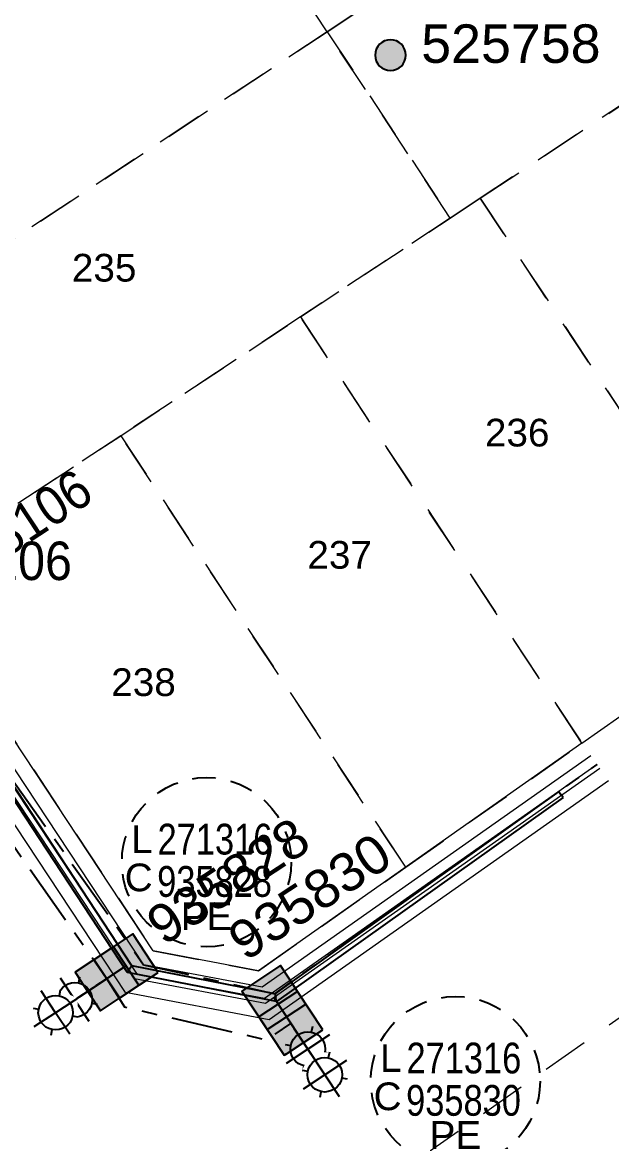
# Model space of a CAD drawing. Header units: metres. Extents: x 302829 to 303440, y 6270651 to 6271380.
# Drawn here: x 303157 to 303195.3, y 6270996.1 to 6271068.9 of the extents above; entities that cross this region are included whole.
import ezdxf
from ezdxf.enums import TextEntityAlignment as Align

# ---------------------------------------------------------------- set-up
doc = ezdxf.new("R2010")
doc.units = ezdxf.units.M
doc.linetypes.add('Cable Exist UG', pattern=[7, 4, -1, 1, -1])
doc.linetypes.add('Dash', pattern=[5, 3, -2])
doc.layers.get('0').update_dxf_attribs({"color": 6})
doc.layers.add('_User Miscellaneous12', color=252, linetype='Continuous', lineweight=13, plot=False, transparency=0.5)
for name, color, linetype, lineweight in [('_User_LV_Exist', 5, 'Continuous', 25), ('_User_SL_Exist', 4, 'Continuous', 25), ('Cadastre Developer_SP_EXT', 96, 'Continuous', 15)]:
    doc.layers.add(name, color=color, linetype=linetype, lineweight=lineweight)
for name, color, linetype in [('Equip_SP_SL_EXT', 7, 'Continuous'), ('Notes_SL_MISC', 4, 'Continuous'), ('SupportsOH_SP_TR_HV_LV_SL_EXT', 7, 'Continuous'), ('SupportsUG_SP_LV_EXT', 7, 'Continuous'), ('SupportsUG_SP_LV_SL_EXT', 7, 'Continuous'), ('UG_Details_SP_MISC', 7, 'Continuous')]:
    doc.layers.add(name, color=color, linetype=linetype)
doc.styles.add('COLUMN_LABEL', font='arial.ttf', dxfattribs={"height": 2})
doc.styles.add('POLE_LABEL', font='arial.ttf', dxfattribs={"height": 2})
doc.styles.add('SL_LABEL', font='arial.ttf', dxfattribs={"height": 2})
doc.styles.get("Standard").update_dxf_attribs({"font": 'arial.ttf'})

# ---------------------------------------------------------------- blocks, each defined once
blk = doc.blocks.new('POLE_EXT')
blk.add_hatch(color=256).paths.add_polyline_path([(-1, 0, 1), (1, 0, 1)])
blk.add_lwpolyline([(-1, 0, 1), (1, 0, 1)], format="xyb", close=True)
at = {"flags": 8}
blk.add_attdef('pNumber', text='', height=2, dxfattribs=at).set_placement((2.5, 2.5), align=Align.MIDDLE_CENTER)
at = {"style": 'POLE_LABEL', "flags": 9}
for tag, p in [('STRUCTURE_PLANT_NUMBER', (1.355, 0.028)), ('STREET_CODE', (1.355, -0.2))]:
    blk.add_attdef(tag, text='', height=0.2, dxfattribs=at).set_placement(p, align=Align.MIDDLE_LEFT)
at = {"flags": 9}
for tag, p in [('OWNED_BY', (1.355, -0.4)), ('SPECIAL_USE', (1.355, -0.8)), ('PARENT', (1.355, -0.6)), ('cLV', (1.355, -1.4)), ('STATE', (1.355, -1)), ('USAGE', (1.355, -1.2)), ('cHV', (1.355, -2)), ('hDepth', (1.355, -1.6)), ('hDia', (1.355, -1.8)), ('LBRACKET', (1.355, -2.2)), ('LExisting', (1.355, -2.4)), ('LANTNUMBER', (1.355, -2.6)), ('LOther', (1.355, -2.8)), ('LRemove', (1.355, -3)), ('cLinedev', (1.355, -3.4)), ('LEGEND', (1.355, -3.2)), ('LOCATION', (1.355, -3.6)), ('pExisting', (1.355, -3.8)), ('pFooting', (1.355, -4.4)), ('PFNUMBER', (1.355, -4)), ('NEWPFNUMBER', (1.355, -4.2)), ('pNew', (1.355, -4.6)), ('pRelocate', (1.355, -5)), ('pRemove', (1.355, -5.2)), ('pReplace', (1.355, -5.4)), ('pStay', (1.355, -5.6)), ('pType', (1.355, -5.8)), ('cspan', (1.355, -6)), ('STREETNAME', (1.355, -6.2)), ('SUBURB', (1.355, -6.4)), ('NOTES', (1.355, -6.6)), ('OPERATED_BY', (1.355, -7.014)), ('MAINTAINED_BY', (1.355, -6.814))]:
    blk.add_attdef(tag, text='', height=0.2, dxfattribs=at).set_placement(p, align=Align.MIDDLE_LEFT)
at = {"flags": 1}
blk.add_attdef('Z', (1.355, -7.328), '', height=0.2, dxfattribs=at)
blk = doc.blocks.new('*U277')
blk.add_hatch(color=256).paths.add_polyline_path([(-0.543, 2.637), (-2.212, 1.535), (0.543, -2.637), (2.212, -1.535)])
for p, q in [((-1.377, 2.086), (1.377, -2.086)), ((0.835, 0.551), (-0.835, -0.551))]:
    blk.add_line(p, q)
at = {"ltscale": 10}
blk.add_line((1.377, -2.086), (-1.377, 2.086), dxfattribs=at)
blk.add_lwpolyline([(-2.212, 1.535), (-1.523, 0.492), (-0.146, -1.594), (0.543, -2.637), (2.212, -1.535), (-0.543, 2.637)], close=True)
at = {"width": 0.9, "flags": 8}
blk.add_attdef('ASSET_NUM', text='', height=2, rotation=90, dxfattribs=at).set_placement((6.818, 0.839), align=Align.MIDDLE_LEFT)
for tag, p, flags in [('OWNED_BY', (8.818, -3.361), 9), ('STATE', (8.818, -3.561), 9), ('SUPPORT_TYPE', (8.818, -3.761), 9), ('USAGE', (8.818, -3.961), 9), ('LEGEND', (8.818, -4.161), 9), ('LOCATION', (8.818, -4.361), 9), ('NOTES', (8.818, -4.561), 9), ('STREETNAME', (8.818, -4.961), 9), ('SUBURB', (8.818, -5.161), 1), ('PARENT', (8.818, -4.761), 9)]:
    blk.add_attdef(tag, p, '', height=0.2, dxfattribs=dict(flags=flags))
blk = doc.blocks.new('*U278')
blk.add_hatch(color=256).paths.add_polyline_path([(-0.425, -2.078), (2.078, -0.425), (0.425, 2.078), (-2.078, 0.425)])
blk.add_lwpolyline([(2.078, -0.425), (0.425, 2.078), (-2.078, 0.425), (-0.425, -2.078)], close=True)
at = {"flags": 1}
blk.add_attdef('Z', (-1.813, 2.351), '', height=0.2, rotation=180, dxfattribs=at)
at = {"flags": 9}
for tag, p in [('STREETNAME', (-1.813, 1.6)), ('LOCATION', (-1.813, 1.4)), ('SUBURB', (-1.813, 1.8)), ('NOTES', (-1.813, 2)), ('OWNED_BY', (-1.813, 0.6)), ('LEGEND', (-1.813, 1.2)), ('USAGE', (-1.813, 1)), ('STATE', (-1.813, 0.8)), ('COLUMN_TYPE', (-1.813, 0.4))]:
    blk.add_attdef(tag, text='', height=0.2, rotation=180, dxfattribs=at).set_placement(p, align=Align.MIDDLE_LEFT)
for tag, style, p in [('STRUCTURE_PLANT_NUMBER', 'POLE_LABEL', (-1.813, -0.031)), ('STREET_CODE', 'COLUMN_LABEL', (-1.813, 0.2))]:
    blk.add_attdef(tag, text='', height=0.2, rotation=180, dxfattribs=dict(at, style=style)).set_placement(p, align=Align.MIDDLE_LEFT)
at = {"style": 'COLUMN_LABEL', "width": 0.9, "flags": 8}
blk.add_attdef('ASSET_NUM', text='', height=2, rotation=270, dxfattribs=at).set_placement((2, -4), align=Align.MIDDLE_LEFT)
blk = doc.blocks.new('*U298')
at = {"flags": 9}
for tag, p in [('LRATECODE', (-7.4, 0)), ('LOUTREACHVOCAB', (-7.2, 0)), ('LOUTREACH', (-7, 0)), ('LANTNUMBER', (-6.6, 0)), ('LNEW', (-6.4, 0)), ('LMASTVOCAB', (-6.2, 0)), ('LMAST', (-6, 0)), ('LLAMPVOCAB', (-5.8, 0)), ('LLAMP', (-5.6, 0)), ('LEXIST', (-5.4, 0)), ('LCHARGE3PERCENT', (-5.2, 0)), ('LCHARGE3', (-5, 0)), ('LCHARGE2PERCENT', (-4.8, 0)), ('LCHARGE2', (-4.6, 0)), ('LCHARGE1PERCENT', (-4.4, 0)), ('LCHARGE1', (-4.2, 0)), ('LCATEGORY', (-4, 0)), ('LBRACKETVOCAB', (-3.8, 0)), ('LBRACKET', (-3.6, 0)), ('LKINGHEIGHT', (-3.4, 0)), ('CREPLACE', (-3.2, 0)), ('CREMOVE', (-3, 0)), ('CNUMBER', (-2.8, 0)), ('CNEW', (-2.6, 0)), ('CEXIST', (-2.4, 0)), ('USAGE', (-2.2, 0)), ('STATE', (-2, 0)), ('OWNED_BY', (-1.8, 0)), ('ORIENTATION', (-1.6, 0)), ('OPERATING_VOLTAGE', (-1.4, 0)), ('NO_PHASES', (-1.2, 0)), ('LANTERN_TYPE', (-1, 0)), ('LANTERN_PURPOSE', (-0.8, 0)), ('CONTROL_TYPE', (-0.6, 0)), ('CONSTRUCTED_VOLTAGE', (-0.4, 0))]:
    blk.add_attdef(tag, text='', height=0.001, rotation=270, dxfattribs=at).set_placement(p, align=Align.MIDDLE_LEFT)
at = {"style": 'SL_LABEL', "flags": 9}
blk.add_attdef('STREET_CODE', text='', height=0.001, rotation=270, dxfattribs=at).set_placement((0.001, 0), align=Align.MIDDLE_LEFT)
at = {"flags": 1}
blk.add_attdef('Z', (0, 0), '', height=0.001, rotation=270, dxfattribs=at)
at = {"width": 0.9}
blk.add_attdef('LNUMBER', text='', height=1, rotation=213.48023, dxfattribs=at).set_placement((-6.39, -3.027), align=Align.MIDDLE_LEFT)
at = {"flags": 9}
for tag, p in [('LREMOVE', (0, -7.6)), ('LREPLACE', (0, -7.8)), ('LTYPE', (0, -8)), ('LTYPEVOCAB', (0, -8.2)), ('LEGEND', (0, -8.4)), ('SUBURB', (0, -8.6)), ('STREETNAME', (0, -8.8)), ('LOCATION', (0, -9)), ('NOTES', (0, -9.2)), ('MAINTAINED_BY', (0, -9.863))]:
    blk.add_attdef(tag, text='', height=0.001, dxfattribs=at).set_placement(p, align=Align.MIDDLE_LEFT)
blk.add_attdef('OPERATED_BY', (0, -9.607), '', height=0.001, dxfattribs=at)
blk.add_wipeout([(-4.744, -3.138), (-4.806, -1.907), (-4.267, -0.799), (-3.037, -0.737), (-1.929, -1.275), (-1.867, -2.506), (-2.405, -3.614), (-3.636, -3.676)])
for p, q in [((0, 0), (-3.336, -2.207)), ((-3.336, -2.207), (-4.267, -0.799)), ((-3.037, -0.737), (-3.112, -1.104)), ((-4.806, -1.907), (-4.439, -1.982)), ((-3.336, -2.207), (-4.744, -3.138)), ((-2.405, -3.614), (-3.336, -2.207)), ((-1.867, -2.506), (-2.234, -2.431)), ((-3.636, -3.676), (-3.561, -3.309))]:
    blk.add_line(p, q)
blk.add_circle((-3.336, -2.207), 1.125)
blk = doc.blocks.new('*U297')
at = {"flags": 9}
for tag, p in [('LRATECODE', (-7.4, 0)), ('LOUTREACHVOCAB', (-7.2, 0)), ('LOUTREACH', (-7, 0)), ('LANTNUMBER', (-6.6, 0)), ('LNEW', (-6.4, 0)), ('LMASTVOCAB', (-6.2, 0)), ('LMAST', (-6, 0)), ('LLAMPVOCAB', (-5.8, 0)), ('LLAMP', (-5.6, 0)), ('LEXIST', (-5.4, 0)), ('LCHARGE3PERCENT', (-5.2, 0)), ('LCHARGE3', (-5, 0)), ('LCHARGE2PERCENT', (-4.8, 0)), ('LCHARGE2', (-4.6, 0)), ('LCHARGE1PERCENT', (-4.4, 0)), ('LCHARGE1', (-4.2, 0)), ('LCATEGORY', (-4, 0)), ('LBRACKETVOCAB', (-3.8, 0)), ('LBRACKET', (-3.6, 0)), ('LKINGHEIGHT', (-3.4, 0)), ('CREPLACE', (-3.2, 0)), ('CREMOVE', (-3, 0)), ('CNUMBER', (-2.8, 0)), ('CNEW', (-2.6, 0)), ('CEXIST', (-2.4, 0)), ('USAGE', (-2.2, 0)), ('STATE', (-2, 0)), ('OWNED_BY', (-1.8, 0)), ('ORIENTATION', (-1.6, 0)), ('OPERATING_VOLTAGE', (-1.4, 0)), ('NO_PHASES', (-1.2, 0)), ('LANTERN_TYPE', (-1, 0)), ('LANTERN_PURPOSE', (-0.8, 0)), ('CONTROL_TYPE', (-0.6, 0)), ('CONSTRUCTED_VOLTAGE', (-0.4, 0))]:
    blk.add_attdef(tag, text='', height=0.001, rotation=270, dxfattribs=at).set_placement(p, align=Align.MIDDLE_LEFT)
at = {"style": 'SL_LABEL', "flags": 9}
blk.add_attdef('STREET_CODE', text='', height=0.001, rotation=270, dxfattribs=at).set_placement((0.001, 0), align=Align.MIDDLE_LEFT)
at = {"flags": 1}
blk.add_attdef('Z', (0, 0), '', height=0.001, rotation=270, dxfattribs=at)
at = {"width": 0.9}
blk.add_attdef('LNUMBER', text='', height=1, rotation=303.4515, dxfattribs=at).set_placement((3.024, -6.392), align=Align.MIDDLE_LEFT)
at = {"flags": 9}
for tag, p in [('LREMOVE', (0, -7.6)), ('LREPLACE', (0, -7.8)), ('LTYPE', (0, -8)), ('LTYPEVOCAB', (0, -8.2)), ('LEGEND', (0, -8.4)), ('SUBURB', (0, -8.6)), ('STREETNAME', (0, -8.8)), ('LOCATION', (0, -9)), ('NOTES', (0, -9.2)), ('MAINTAINED_BY', (0, -9.863))]:
    blk.add_attdef(tag, text='', height=0.001, dxfattribs=at).set_placement(p, align=Align.MIDDLE_LEFT)
blk.add_attdef('OPERATED_BY', (0, -9.607), '', height=0.001, dxfattribs=at)
blk.add_wipeout([(3.135, -4.745), (1.905, -4.807), (0.797, -4.268), (0.735, -3.037), (1.275, -1.93), (2.505, -1.868), (3.613, -2.407), (3.675, -3.638)])
for p, q in [((0, 0), (2.205, -3.337)), ((2.505, -1.868), (2.43, -2.235)), ((3.613, -2.407), (2.205, -3.337)), ((0.735, -3.037), (1.103, -3.112)), ((2.205, -3.337), (0.797, -4.268)), ((2.205, -3.337), (3.135, -4.745)), ((3.675, -3.638), (3.307, -3.563)), ((1.905, -4.807), (1.98, -4.44))]:
    blk.add_line(p, q)
blk.add_circle((2.205, -3.337), 1.125)
blk = doc.blocks.new('*U261')
at = {"linetype": 'Dash', "ltscale": 0.5}
blk.add_circle((0, 0), 5.5, dxfattribs=at)
at = {"char_height": 1.8}
for s, insert, attachment_point in [('L', (-3.5, 1.5), 6), ('C', (-3.5, -1), 6), ('PE', (0, -2.6), 2), ('PE', (0, -2.6), 2)]:
    blk.add_mtext(s, dxfattribs=dict(at, insert=insert, attachment_point=attachment_point))
at = {"width": 0.9}
for tag, p in [('SNUMBER', (-3.25, 1.5)), ('CNUMBER', (-3.25, -1))]:
    blk.add_attdef(tag, text='', height=1.8, dxfattribs=at).set_placement(p, align=Align.MIDDLE_LEFT)
at = {"flags": 1}
blk.add_attdef('Z', (0, 0), '', height=0.2, dxfattribs=at)

msp = doc.modelspace()

# ---------------------------------------------------------------- linework, layer by layer
at = {"layer": '_User Miscellaneous12', "flags": 128}
for points in [[(303193.325, 6271022.024), (303172.307, 6271007.234), (303165.464, 6271008.529), (303089.264, 6271123.994)], [(303193.9, 6271021.206), (303172.537, 6271006.173), (303164.862, 6271007.625), (303088.429, 6271123.443)], [(303194.476, 6271020.389), (303172.766, 6271005.112), (303164.261, 6271006.721), (303087.594, 6271122.893)], [(303194.303, 6271020.634), (303172.697, 6271005.43), (303164.441, 6271006.992), (303087.845, 6271123.058)], [(303195.051, 6271019.571), (303172.996, 6271004.05), (303163.659, 6271005.817), (303086.76, 6271122.342)]]:
    msp.add_lwpolyline(points, dxfattribs=at)
at = {"layer": 'Cadastre Developer_SP_EXT', "linetype": 'Dash'}
for points in [[(303212.1, 6271091.578), (303204.109, 6271103.678), (303168.788, 6271080.347), (303176.776, 6271068.246), (303212.1, 6271091.578)], [(303207.575, 6271071.212), (303220.092, 6271079.48), (303212.1, 6271091.578), (303176.776, 6271068.246), (303184.765, 6271056.145), (303186.716, 6271057.434), (303197.146, 6271064.323), (303207.575, 6271071.212)], [(303168.788, 6271080.347), (303133.465, 6271057.015), (303141.453, 6271044.914), (303176.776, 6271068.246), (303168.788, 6271080.347)], [(303163.352, 6271042.001), (303175.033, 6271049.718), (303184.765, 6271056.145), (303176.776, 6271068.246), (303141.453, 6271044.914), (303149.44, 6271032.811), (303163.352, 6271042.001)], [(303197.146, 6271064.323), (303186.716, 6271057.434), (303204.778, 6271030.085), (303215.005, 6271037.282), (303197.146, 6271064.323)], [(303186.716, 6271057.434), (303184.765, 6271056.145), (303175.033, 6271049.718), (303193.325, 6271022.024), (303204.778, 6271030.085), (303186.716, 6271057.434)], [(303175.033, 6271049.718), (303163.352, 6271042.001), (303181.87, 6271013.963), (303193.325, 6271022.024), (303175.033, 6271049.718)], [(303163.352, 6271042.001), (303149.44, 6271032.811), (303165.464, 6271008.529), (303172.307, 6271007.234), (303181.87, 6271013.963), (303163.352, 6271042.001)], [(303197.55, 6271005.433), (303183.424, 6270995.492), (303182.094, 6270988.444), (303194.339, 6270969.933), (303212.9, 6270982.192), (303197.55, 6271005.433)]]:
    msp.add_lwpolyline(points, close=True, dxfattribs=at)
at = {"layer": 'UG_Details_SP_MISC'}
for p in [(303191.82, 6271018.887), (303192.098, 6271018.496)]:
    msp.add_line(p, (303191.959, 6271018.691), dxfattribs=at)

# ---------------------------------------------------------------- block references
at = {"layer": '_User_LV_Exist'}
ref = msp.add_blockref('*U277', (303147.77, 6271031.709), dxfattribs=at)
ref.add_attrib('ASSET_NUM', '148106', dxfattribs={"layer": '0', "height": 2.5, "width": 0.9}).set_placement((303149.697, 6271033.872), align=Align.MIDDLE_LEFT)
at = {"layer": 'Notes_SL_MISC', "ltscale": 10}
ref = msp.add_blockref('*U261', (303168.929, 6271014.291), dxfattribs=at)
ref.add_attrib('SNUMBER', '271316', dxfattribs={"layer": '0', "ltscale": 10, "height": 2, "width": 0.8}).set_placement((303169.479, 6271014.791), align=Align.CENTER)
ref.add_attrib('CNUMBER', '935828', dxfattribs={"ltscale": 10, "height": 2, "width": 0.8}).set_placement((303169.453, 6271014.041), align=Align.TOP_CENTER)
ref = msp.add_blockref('*U261', (303185.103, 6271000.068), dxfattribs=at)
ref.add_attrib('SNUMBER', '271316', dxfattribs={"layer": '0', "ltscale": 10, "height": 2, "width": 0.8}).set_placement((303185.653, 6271000.568), align=Align.CENTER)
ref.add_attrib('CNUMBER', '935830', dxfattribs={"ltscale": 10, "height": 2, "width": 0.8}).set_placement((303185.628, 6270999.818), align=Align.TOP_CENTER)
at = {"layer": 'SupportsOH_SP_TR_HV_LV_SL_EXT'}
ref = msp.add_blockref('POLE_EXT', (303180.881, 6271066.727), dxfattribs=at)
ref.add_attrib('ASSET_NUM', '525758', dxfattribs={"layer": '0', "height": 2.5, "style": 'POLE_LABEL'}).set_placement((303182.881, 6271067.477), align=Align.MIDDLE_LEFT)
at = {"layer": 'SupportsUG_SP_LV_EXT'}
ref = msp.add_blockref('*U277', (303147.77, 6271031.709), dxfattribs=at)
ref.add_attrib('ASSET_NUM', '148106', dxfattribs={"layer": '0', "height": 2.5, "rotation": 33.4515, "width": 0.9}).set_placement((303152.303, 6271033.143), align=Align.MIDDLE_LEFT)
at = {"layer": 'SupportsUG_SP_LV_SL_EXT'}
ref = msp.add_blockref('*U278', (303163.714, 6271007.549), dxfattribs=at)
ref.add_attrib('ASSET_NUM', '935828', dxfattribs={"layer": '0', "height": 2.5, "rotation": 33.44564, "style": 'COLUMN_LABEL'}).set_placement((303165.462, 6271009.862), align=Align.MIDDLE_LEFT)
ref = msp.add_blockref('*U278', (303173.305, 6271005.491), dxfattribs=at)
ref.add_attrib('ASSET_NUM', '935830', dxfattribs={"layer": '0', "height": 2.5, "rotation": 33.44564, "style": 'COLUMN_LABEL'}).set_placement((303170.767, 6271008.853), align=Align.MIDDLE_LEFT)

# ---------------------------------------------------------------- texts
at = {"layer": 'Cadastre Developer_SP_EXT'}
for s, p in [('235', (303160.18, 6271052.016)), ('236', (303187.017, 6271041.302)), ('237', (303175.484, 6271033.362)), ('238', (303162.739, 6271025.088))]:
    msp.add_text(s, height=1.8, dxfattribs=at).set_placement(p)

# ---------------------------------------------------------------- next in the draw order: block references
at = {"layer": 'Equip_SP_SL_EXT'}
for name, p in [('*U298', (303163.714, 6271007.549)), ('*U297', (303173.305, 6271005.491))]:
    msp.add_blockref(name, p, dxfattribs=at)

# ---------------------------------------------------------------- next in the draw order: linework, layer by layer
at = {"layer": 'UG_Details_SP_MISC'}
for p, q in [((303163.785, 6271007.116), (303109.539, 6271089.749)), ((303164.075, 6271007.548), (303109.94, 6271090.013)), ((303191.82, 6271018.887), (303173.368, 6271005.746)), ((303192.098, 6271018.496), (303173.479, 6271005.235)), ((303164.075, 6271007.548), (303163.93, 6271007.332)), ((303173.368, 6271005.746), (303164.075, 6271007.548)), ((303163.785, 6271007.116), (303163.93, 6271007.332)), ((303173.479, 6271005.235), (303163.785, 6271007.116)), ((303173.368, 6271005.746), (303173.424, 6271005.491)), ((303173.479, 6271005.235), (303173.424, 6271005.491))]:
    msp.add_line(p, q, dxfattribs=at)

# ---------------------------------------------------------------- next in the draw order: block references
at = {"layer": '_User_SL_Exist'}
for name, p in [('*U298', (303162.463, 6271006.722)), ('*U297', (303174.408, 6271003.822))]:
    msp.add_blockref(name, p, dxfattribs=at)

# ---------------------------------------------------------------- next in the draw order: linework, layer by layer
at = {"layer": '_User_LV_Exist', "linetype": 'Cable Exist UG', "flags": 128}
for points in [[(303109.485, 6271089.713), (303147.77, 6271031.709), (303164.842, 6271007.629), (303173.368, 6271005.746), (303194.303, 6271020.634)], [(303146.936, 6271031.158), (303146.301, 6271029.694), (303162.463, 6271006.722), (303163.606, 6271004.889), (303172.841, 6271002.743), (303174.408, 6271003.822)]]:
    msp.add_lwpolyline(points, dxfattribs=at)

# ---------------------------------------------------------------- next in the draw order: block references
at = {"layer": '_User_SL_Exist'}
for p in [(303162.463, 6271006.722), (303174.408, 6271003.822)]:
    msp.add_blockref('*U278', p, dxfattribs=at)

doc.saveas('drawing.dxf')
